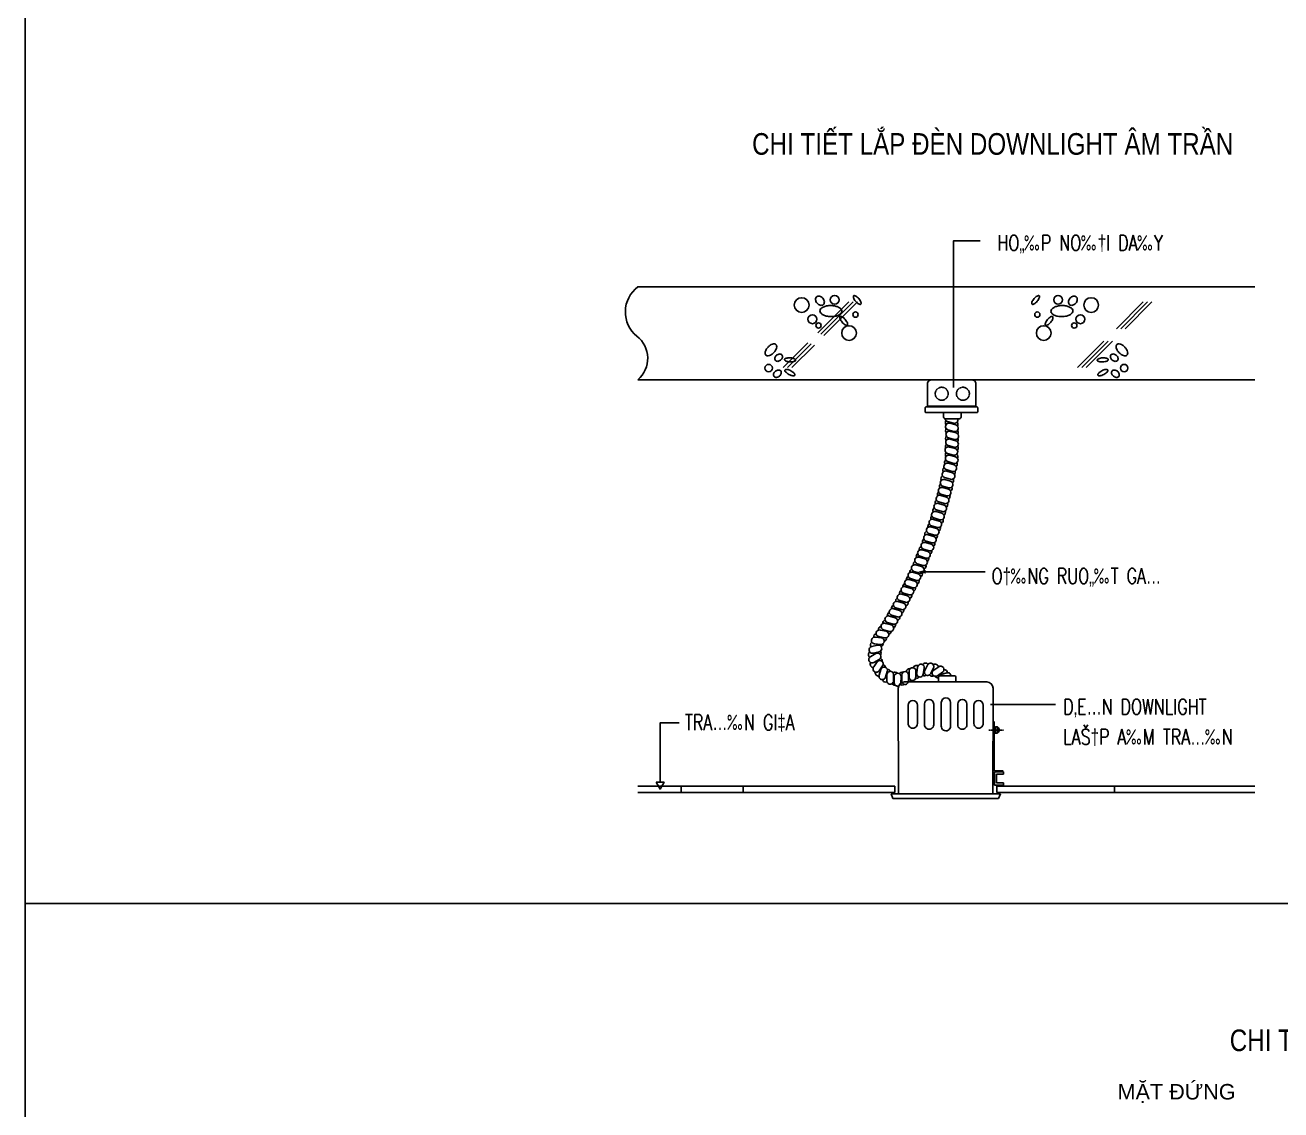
# Model space of a CAD drawing. Extents: x -5343388 to 7033982, y -486386 to 188356.
# Drawn here: x 393953 to 414256, y 20993 to 38529 of the extents above; entities that cross this region are included whole.
import ezdxf

# ---------------------------------------------------------------- set-up
doc = ezdxf.new("R2010")
doc.units = 0
doc.header["$MEASUREMENT"] = 0
doc.linetypes.add('CL1', pattern=[2, 1.25, -0.25, 0.25, -0.25])
doc.linetypes.add('H1', pattern=[0.375, 0.25, -0.125])
for name, color, linetype in [('2', 2, 'Continuous'), ('2Lightning', 6, 'Continuous'), ('CEN', 7, 'Continuous'), ('LN2', 3, 'Continuous'), ('LN3', 7, 'Continuous'), ('LN4', 1, 'Continuous'), ('text', 2, 'Continuous')]:
    doc.layers.add(name, color=color, linetype=linetype)
doc.styles.add('arial', font='arial.ttf')
doc.styles.add('ROMANS1', font='ROMANS1.shx')
doc.styles.add('TEXT1', font='', dxfattribs={"width": 0.85, "height": 200})
doc.styles.get('TEXT1').set_extended_font_data('.VnArialH')

# ---------------------------------------------------------------- blocks, each defined once
blk = doc.blocks.new('TK')
at = {"layer": 'CEN'}
blk.add_lwpolyline([(0, 0, 0.5, 0, 0), (-1, 0, 0, 0, 0)], format="xyseb", dxfattribs=at)

msp = doc.modelspace()

# ---------------------------------------------------------------- linework, layer by layer
at = {"layer": '2', "color": 3}
for p, q in [((393952.50815, 56064.21636, 465.49164), (393952.50815, -22744.16875, 465.49164)), ((393952.50815, 24329.60809, 465.49164), (435640.9624, 24329.60809, 465.49164))]:
    msp.add_line(p, q, dxfattribs=at)
at = {"layer": '2Lightning', "color": 8}
for p, q in [((408512.73852, 29692.28784, 465.49164), (409476.55075, 29692.28784, 465.49164)), ((409562.26522, 27547.49388, 465.49164), (410613.68654, 27547.49388, 465.49164))]:
    msp.add_line(p, q, dxfattribs=at)
at = {"layer": '2Lightning', "color": 8, "elevation": 465.49164}
for points in [[(408965.07863, 32669.14883), (408965.07863, 35043.02495), (409395.12861, 35043.02495)], [(404218.66124, 26288.35866), (404218.66124, 27248.52877), (404526.0108, 27248.52877)]]:
    msp.add_lwpolyline(points, dxfattribs=at)
msp.add_lwpolyline([(404154.98441, 26288.35866), (404218.66124, 26178.06715), (404282.33808, 26288.35866)], close=True, dxfattribs=at)
at = {"layer": 'LN2', "color": 2}
for p, q in [((409324.97721, 32368.47479, 465.49164), (408543.07112, 32368.47479, 465.49164)), ((408170.18939, 27911.07532, 465.49164), (408836.25742, 27911.07532, 465.49164)), ((409502.32545, 27911.07532, 465.49164), (408836.25742, 27911.07532, 465.49164)), ((408071.55997, 26104.10068, 465.49164), (408070.08939, 27810.97532, 465.49164)), ((409600.95488, 26104.10068, 465.49164), (409602.42545, 27810.97532, 465.49164)), ((407952.44363, 26104.10068, 465.49164), (407983.32564, 26028.76686, 465.49164)), ((407952.44363, 26104.10068, 465.49164), (408071.55997, 26104.10068, 465.49164)), ((407983.32564, 26028.76686, 465.49164), (408836.25742, 26028.76686, 465.49164)), ((409689.1892, 26028.76686, 465.49164), (408836.25742, 26028.76686, 465.49164)), ((409720.07121, 26104.10068, 465.49164), (409600.95488, 26104.10068, 465.49164)), ((409720.07121, 26104.10068, 465.49164), (409689.1892, 26028.76686, 465.49164))]:
    msp.add_line(p, q, dxfattribs=at)
at = {"layer": 'LN2', "color": 2, "elevation": 465.49164}
for points in [[(409256.76364, 32797.00869), (408611.28469, 32797.00869, 0.4142135624), (408542.21569, 32727.93969), (408542.21569, 32379.31155, 0.0394074994), (408543.07112, 32368.47479)], [(409324.97721, 32368.47479, 0.0394074994), (409325.83264, 32379.31155), (409325.83264, 32727.93969, 0.4142135624), (409256.76364, 32797.00869)]]:
    msp.add_lwpolyline(points, format="xyb", dxfattribs=at)
msp.add_lwpolyline([(409340.42993, 32358.39588), (408519.50094, 32358.39588, 0.4142135624), (408505.68714, 32344.58208), (408505.68714, 32278.4392, 0.4142135624), (408519.50094, 32264.6254), (409340.42993, 32264.6254, 0.4142135624), (409354.24373, 32278.4392), (409354.24373, 32344.58208, 0.4142135624)], format="xyb", close=True, dxfattribs=at)
at = {"layer": 'LN2', "color": 2}
for centre, start, end in [((408170.18939, 27810.97532, 465.49164), 90, 180), ((409502.32545, 27810.97532, 465.49164), 0, 90)]:
    msp.add_arc(centre, 100.1, start, end, dxfattribs=at)
at = {"layer": 'LN3', "color": 9}
for p, q in [((403861.31224, 34295.96294, 465.49164), (413834.73176, 34295.96294, 465.49164)), ((406770.73153, 33552.43287, 465.49164), (407271.5366, 34053.23794, 465.49164)), ((406820.03012, 33531.66146, 465.49164), (407341.6066, 34053.23794, 465.49164)), ((406867.68841, 33509.24974, 465.49164), (407411.6766, 34053.23794, 465.49164)), ((411596.51319, 33620.914, 465.49164), (412028.83713, 34053.23794, 465.49164)), ((411666.58319, 33620.914, 465.49164), (412098.90713, 34053.23794, 465.49164)), ((411736.65319, 33620.914, 465.49164), (412168.97713, 34053.23794, 465.49164)), ((406209.81577, 32991.51711, 465.49164), (406609.77408, 33391.47542, 465.49164)), ((406279.88577, 32991.51711, 465.49164), (406663.62984, 33375.26117, 465.49164)), ((406349.95577, 32991.51711, 465.49164), (406714.46352, 33356.02485, 465.49164)), ((410967.1163, 32991.51711, 465.49164), (411393.31334, 33417.71415, 465.49164)), ((411037.1863, 32991.51711, 465.49164), (411463.38334, 33417.71415, 465.49164)), ((411107.2563, 32991.51711, 465.49164), (411533.45334, 33417.71415, 465.49164)), ((403861.31224, 32794.46294, 465.49164), (413834.73176, 32794.46294, 465.49164))]:
    msp.add_line(p, q, dxfattribs=at)
at = {"layer": 'LN3', "color": 2}
for p, q in [((403861.31224, 26224.22068, 465.49164), (408014.29957, 26224.22068, 465.49164)), ((404561.30453, 26224.22068, 465.49164), (404561.30453, 26124.12068, 465.49164)), ((405562.30453, 26224.22068, 465.49164), (405562.30453, 26124.12068, 465.49164)), ((409662.90273, 26224.22068, 465.49164), (413834.73176, 26224.22068, 465.49164)), ((411568.30453, 26224.22068, 465.49164), (411568.30453, 26124.12068, 465.49164)), ((403861.31224, 26124.12068, 465.49164), (408014.29957, 26124.12068, 465.49164)), ((409662.90273, 26124.12068, 465.49164), (413834.73176, 26124.12068, 465.49164))]:
    msp.add_line(p, q, dxfattribs=at)
at = {"layer": 'LN3'}
for p, q in [((408014.29957, 26224.22068, 465.49164), (408014.29957, 26124.12068, 465.49164)), ((409662.90273, 26224.22068, 465.49164), (409662.90273, 26124.12068, 465.49164))]:
    msp.add_line(p, q, dxfattribs=at)
at = {"layer": 'LN3', "color": 9, "elevation": 465.49164}
for points in [[(406749.33764, 34136.6553, 0.1288267649), (406736.04024, 34117.63231, 0.1063206854), (406732.08151, 34089.93733, 0.0848599203), (406738.98251, 34061.63704, 0.0741334886), (406756.5655, 34033.37186, 0.0741334886), (406781.62852, 34011.46462, 0.0848599203), (406808.44724, 34000.09417, 0.1063206854), (406836.41821, 33999.53909, 0.1288267649), (406857.33509, 34009.59788, 0.1288267649), (406870.63249, 34028.62087, 0.1063206854), (406874.59122, 34056.31585, 0.0848599203), (406867.69022, 34084.61615, 0.0741334886), (406850.10723, 34112.88132, 0.0741334886), (406825.04421, 34134.78856, 0.0848599203), (406798.2255, 34146.15901, 0.1063206854), (406770.25452, 34146.71409, 0.1288267649)], [(407380.38927, 34064.65578, 0.0377700633), (407406.08754, 34038.16619, 0.0503049456), (407428.59197, 34021.94565, 0.0936392156), (407452.43047, 34013.5862, 0.214520109), (407463.44388, 34016.65913, 0.214520109), (407468.45258, 34026.93779, 0.0936392156), (407464.52923, 34051.89299, 0.0503049456), (407452.63309, 34076.95366, 0.0377700633), (407431.21224, 34107.00772, 0.0377700633), (407405.51398, 34133.49731, 0.0503049456), (407383.00955, 34149.71785, 0.0936392156), (407359.17104, 34158.07729, 0.214520109), (407348.15764, 34155.00436, 0.214520109), (407343.14893, 34144.7257, 0.0936392156), (407347.07228, 34119.7705, 0.0503049456), (407358.96842, 34094.70983, 0.0377700633)], [(410315.65472, 34064.65578, -0.0377700633), (410289.95646, 34038.16619, -0.0503049456), (410267.45203, 34021.94565, -0.0936392156), (410243.61352, 34013.5862, -0.214520109), (410232.60012, 34016.65913, -0.214520109), (410227.59141, 34026.93779, -0.0936392156), (410231.51476, 34051.89299, -0.0503049456), (410243.41091, 34076.95366, -0.0377700633), (410264.83175, 34107.00772, -0.0377700633), (410290.53002, 34133.49731, -0.0503049456), (410313.03445, 34149.71785, -0.0936392156), (410336.87296, 34158.07729, -0.214520109), (410347.88636, 34155.00436, -0.214520109), (410352.89507, 34144.7257, -0.0936392156), (410348.97171, 34119.7705, -0.0503049456), (410337.07557, 34094.70983, -0.0377700633)], [(410946.70635, 34136.6553, -0.1288267649), (410960.00376, 34117.63231, -0.1063206854), (410963.96249, 34089.93733, -0.0848599203), (410957.06149, 34061.63704, -0.0741334886), (410939.47849, 34033.37186, -0.0741334886), (410914.41547, 34011.46462, -0.0848599203), (410887.59676, 34000.09417, -0.1063206854), (410859.62579, 33999.53909, -0.1288267649), (410838.70891, 34009.59788, -0.1288267649), (410825.4115, 34028.62087, -0.1063206854), (410821.45277, 34056.31585, -0.0848599203), (410828.35377, 34084.61615, -0.0741334886), (410845.93677, 34112.88132, -0.0741334886), (410870.99979, 34134.78856, -0.0848599203), (410897.8185, 34146.15901, -0.1063206854), (410925.78947, 34146.71409, -0.1288267649)], [(406978.04076, 33816.89693, 0.0512225734), (407049.97004, 33822.55865, 0.065073231), (407104.12909, 33839.9592, 0.1042597436), (407146.03536, 33871.72415, 0.1743915203), (407157.59706, 33901.61122, 0.1743915203), (407147.47087, 33932.01467, 0.1042597436), (407107.12386, 33965.73805, 0.065073231), (407053.85432, 33985.69646, 0.0512225734), (406982.27601, 33994.77507, 0.0512225734), (406910.34674, 33989.11335, 0.065073231), (406856.18769, 33971.7128, 0.1042597436), (406814.28142, 33939.94785, 0.1743915203), (406802.71972, 33910.06078, 0.1743915203), (406812.84591, 33879.65733, 0.1042597436), (406853.19291, 33845.93395, 0.065073231), (406906.46245, 33825.97554, 0.0512225734)], [(410718.00323, 33816.89693, -0.0512225734), (410646.07396, 33822.55865, -0.065073231), (410591.91491, 33839.9592, -0.1042597436), (410550.00864, 33871.72415, -0.1743915203), (410538.44694, 33901.61122, -0.1743915203), (410548.57313, 33932.01467, -0.1042597436), (410588.92013, 33965.73805, -0.065073231), (410642.18968, 33985.69646, -0.0512225734), (410713.76798, 33994.77507, -0.0512225734), (410785.69726, 33989.11335, -0.065073231), (410839.85631, 33971.7128, -0.1042597436), (410881.76258, 33939.94785, -0.1743915203), (410893.32428, 33910.06078, -0.1743915203), (410883.19809, 33879.65733, -0.1042597436), (410842.85108, 33845.93395, -0.065073231), (410789.58154, 33825.97554, -0.0512225734)], [(407162.27403, 33725.84025, 0.0377700633), (407187.97229, 33699.35066, 0.0503049456), (407210.47672, 33683.13013, 0.0936392156), (407234.31523, 33674.77068, 0.214520109), (407245.32863, 33677.84361, 0.214520109), (407250.33734, 33688.12227, 0.0936392156), (407246.41399, 33713.07747, 0.0503049456), (407234.51785, 33738.13814, 0.0377700633), (407213.097, 33768.19219, 0.0377700633), (407187.39873, 33794.68178, 0.0503049456), (407164.8943, 33810.90232, 0.0936392156), (407141.0558, 33819.26177, 0.214520109), (407130.04239, 33816.18884, 0.214520109), (407125.03369, 33805.91018, 0.0936392156), (407128.95704, 33780.95498, 0.0503049456), (407140.85318, 33755.89431, 0.0377700633)], [(410533.76997, 33725.84025, -0.0377700633), (410508.0717, 33699.35066, -0.0503049456), (410485.56728, 33683.13013, -0.0936392156), (410461.72877, 33674.77068, -0.214520109), (410450.71536, 33677.84361, -0.214520109), (410445.70666, 33688.12227, -0.0936392156), (410449.63001, 33713.07747, -0.0503049456), (410461.52615, 33738.13814, -0.0377700633), (410482.947, 33768.19219, -0.0377700633), (410508.64526, 33794.68178, -0.0503049456), (410531.14969, 33810.90232, -0.0936392156), (410554.9882, 33819.26177, -0.214520109), (410566.0016, 33816.18884, -0.214520109), (410571.01031, 33805.91018, -0.0936392156), (410567.08696, 33780.95498, -0.0503049456), (410555.19082, 33755.89431, -0.0377700633)], [(406056.96616, 33234.32076, 0.0554343095), (406086.07664, 33272.55706, 0.0692301451), (406101.14818, 33308.0345, 0.1058338112), (406103.03343, 33343.84535, 0.164212903), (406092.11533, 33364.62355, 0.164212903), (406070.8386, 33374.5351, 0.1058338112), (406035.15895, 33370.93879, 0.0692301451), (406000.44316, 33354.18725, 0.0554343095), (405963.6433, 33323.28086, 0.0554343095), (405934.53283, 33285.04456, 0.0692301451), (405919.46129, 33249.56712, 0.1058338112), (405917.57603, 33213.75626, 0.164212903), (405928.49413, 33192.97807, 0.164212903), (405949.77086, 33183.06652, 0.1058338112), (405985.45051, 33186.66283, 0.0692301451), (406020.1663, 33203.41437, 0.0554343095)], [(411639.07784, 33234.32076, -0.0554343095), (411609.96736, 33272.55706, -0.0692301451), (411594.89582, 33308.0345, -0.1058338112), (411593.01057, 33343.84535, -0.164212903), (411603.92866, 33364.62355, -0.164212903), (411625.20539, 33374.5351, -0.1058338112), (411660.88505, 33370.93879, -0.0692301451), (411695.60084, 33354.18725, -0.0554343095), (411732.4007, 33323.28086, -0.0554343095), (411761.51117, 33285.04456, -0.0692301451), (411776.58271, 33249.56712, -0.1058338112), (411778.46796, 33213.75626, -0.164212903), (411767.54987, 33192.97807, -0.164212903), (411746.27314, 33183.06652, -0.1058338112), (411710.59348, 33186.66283, -0.0692301451), (411675.87769, 33203.41437, -0.0554343095)], [(406082.05064, 33108.02094, 0.1288267649), (406097.90313, 33096.93977, 0.1063206854), (406120.98228, 33093.64083, 0.0848599203), (406144.56586, 33099.39166, 0.0741334886), (406168.12017, 33114.04416, 0.0741334886), (406186.3762, 33134.93001, 0.0848599203), (406195.85158, 33157.27894, 0.1063206854), (406196.31414, 33180.58808, 0.1288267649), (406187.93182, 33198.01882, 0.1288267649), (406172.07933, 33209.09999, 0.1063206854), (406149.00018, 33212.39893, 0.0848599203), (406125.4166, 33206.64809, 0.0741334886), (406101.86229, 33191.9956, 0.0741334886), (406083.60625, 33171.10975, 0.0848599203), (406074.13088, 33148.76082, 0.1063206854), (406073.66832, 33125.45168, 0.1288267649)], [(406318.94436, 33084.17841, 0.0377700633), (406355.84412, 33084.8907, 0.0503049456), (406383.05744, 33090.27494, 0.0936392156), (406405.43419, 33101.99826, 0.214520109), (406410.70242, 33112.14635, 0.214520109), (406406.60575, 33122.82134, 0.0936392156), (406385.68523, 33136.98067, 0.0503049456), (406359.24759, 33145.38345, 0.0377700633), (406322.66061, 33150.23029, 0.0377700633), (406285.76086, 33149.518, 0.0503049456), (406258.54753, 33144.13376, 0.0936392156), (406236.17079, 33132.41044, 0.214520109), (406230.90256, 33122.26235, 0.214520109), (406234.99923, 33111.58737, 0.0936392156), (406255.91975, 33097.42803, 0.0503049456), (406282.35738, 33089.02525, 0.0377700633)], [(411377.09963, 33084.17841, -0.0377700633), (411340.19988, 33084.8907, -0.0503049456), (411312.98655, 33090.27494, -0.0936392156), (411290.60981, 33101.99826, -0.214520109), (411285.34158, 33112.14635, -0.214520109), (411289.43825, 33122.82134, -0.0936392156), (411310.35877, 33136.98067, -0.0503049456), (411336.7964, 33145.38345, -0.0377700633), (411373.38339, 33150.23029, -0.0377700633), (411410.28314, 33149.518, -0.0503049456), (411437.49647, 33144.13376, -0.0936392156), (411459.87321, 33132.41044, -0.214520109), (411465.14144, 33122.26235, -0.214520109), (411461.04477, 33111.58737, -0.0936392156), (411440.12425, 33097.42803, -0.0503049456), (411413.68661, 33089.02525, -0.0377700633)], [(411613.99336, 33108.02094, -0.1288267649), (411598.14087, 33096.93977, -0.1063206854), (411575.06172, 33093.64083, -0.0848599203), (411551.47814, 33099.39166, -0.0741334886), (411527.92382, 33114.04416, -0.0741334886), (411509.66779, 33134.93001, -0.0848599203), (411500.19241, 33157.27894, -0.1063206854), (411499.72985, 33180.58808, -0.1288267649), (411508.11217, 33198.01882, -0.1288267649), (411523.96467, 33209.09999, -0.1063206854), (411547.04381, 33212.39893, -0.0848599203), (411570.6274, 33206.64809, -0.0741334886), (411594.18171, 33191.9956, -0.0741334886), (411612.43774, 33171.10975, -0.0848599203), (411621.91312, 33148.76082, -0.1063206854), (411622.37568, 33125.45168, -0.1288267649)], [(406062.63909, 32848.61531, 0.1288267649), (406078.49158, 32837.53414, 0.1063206854), (406101.57073, 32834.2352, 0.0848599203), (406125.15431, 32839.98603, 0.0741334886), (406148.70862, 32854.63853, 0.0741334886), (406166.96465, 32875.52438, 0.0848599203), (406176.44003, 32897.8733, 0.1063206854), (406176.90259, 32921.18245, 0.1288267649), (406168.52027, 32938.61318, 0.1288267649), (406152.66778, 32949.69435, 0.1063206854), (406129.58863, 32952.99329, 0.0848599203), (406106.00505, 32947.24246, 0.0741334886), (406082.45074, 32932.58996, 0.0741334886), (406064.1947, 32911.70411, 0.0848599203), (406054.71933, 32889.35519, 0.1063206854), (406054.25676, 32866.04604, 0.1288267649)], [(406333.91331, 32940.32986, 0.0377700633), (406300.21515, 32955.38087, 0.0503049456), (406273.29619, 32962.08345, 0.0936392156), (406248.05806, 32960.99171, 0.214520109), (406238.9736, 32954.04833, 0.214520109), (406238.14048, 32942.64465, 0.0936392156), (406251.05126, 32920.93137, 0.0503049456), (406271.40376, 32902.08115, 0.0377700633), (406302.45423, 32882.13203, 0.0377700633), (406336.15239, 32867.08101, 0.0503049456), (406363.07136, 32860.37843, 0.0936392156), (406388.30948, 32861.47017, 0.214520109), (406397.39395, 32868.41355, 0.214520109), (406398.22706, 32879.81723, 0.0936392156), (406385.31629, 32901.53051, 0.0503049456), (406364.96378, 32920.38073, 0.0377700633)], [(411362.13068, 32940.32986, -0.0377700633), (411395.82884, 32955.38087, -0.0503049456), (411422.74781, 32962.08345, -0.0936392156), (411447.98594, 32960.99171, -0.214520109), (411457.0704, 32954.04833, -0.214520109), (411457.90352, 32942.64465, -0.0936392156), (411444.99274, 32920.93137, -0.0503049456), (411424.64023, 32902.08115, -0.0377700633), (411393.58976, 32882.13203, -0.0377700633), (411359.8916, 32867.08101, -0.0503049456), (411332.97264, 32860.37843, -0.0936392156), (411307.73451, 32861.47017, -0.214520109), (411298.65005, 32868.41355, -0.214520109), (411297.81693, 32879.81723, -0.0936392156), (411310.72771, 32901.53051, -0.0503049456), (411331.08022, 32920.38073, -0.0377700633)], [(411633.40491, 32848.61531, -0.1288267649), (411617.55242, 32837.53414, -0.1063206854), (411594.47327, 32834.2352, -0.0848599203), (411570.88969, 32839.98603, -0.0741334886), (411547.33538, 32854.63853, -0.0741334886), (411529.07934, 32875.52438, -0.0848599203), (411519.60397, 32897.8733, -0.1063206854), (411519.1414, 32921.18245, -0.1288267649), (411527.52372, 32938.61318, -0.1288267649), (411543.37622, 32949.69435, -0.1063206854), (411566.45537, 32952.99329, -0.0848599203), (411590.03895, 32947.24246, -0.0741334886), (411613.59326, 32932.58996, -0.0741334886), (411631.84929, 32911.70411, -0.0848599203), (411641.32467, 32889.35519, -0.1063206854), (411641.78723, 32866.04604, -0.1288267649)]]:
    msp.add_lwpolyline(points, format="xyb", close=True, dxfattribs=at)
at = {"layer": 'LN3', "color": 9}
for centre, radius in [((406507.9283, 34003.24546, 465.49164), 119.2078), ((407041.56948, 34087.94934, 465.49164), 72.072), ((410654.47452, 34087.94934, 465.49164), 72.072), ((411188.1157, 34003.24546, 465.49164), 119.2078), ((406681.57344, 33774.54499, 465.49164), 72.072), ((406781.10176, 33672.90033, 465.49164), 42.5637), ((407378.27165, 33848.66088, 465.49164), 42.5637), ((410317.77235, 33848.66088, 465.49164), 42.5637), ((410914.94224, 33672.90033, 465.49164), 42.5637), ((411014.47055, 33774.54499, 465.49164), 72.072), ((407273.86103, 33550.0797, 465.49164), 119.2078), ((410422.18296, 33550.0797, 465.49164), 119.2078), ((405974.40476, 32984.49445, 465.49164), 60.06), ((411721.63923, 32984.49445, 465.49164), 60.06)]:
    msp.add_circle(centre, radius, dxfattribs=at)
for centre, radius, start, end in [((404158.38517, 33891.94145, 465.49164), 501.48349, 126.326669902, 231.343853929), ((403557.40394, 33140.61648, 465.49164), 460.63274, 311.281776185, 51.343853929)]:
    msp.add_arc(centre, radius, start, end, dxfattribs=at)
at = {"layer": 'LN4', "color": 2}
for p, q in [((409624.66785, 26244.24068, 465.49164), (409624.66785, 26455.22737, 465.49164)), ((409624.66785, 26455.22737, 465.49164), (409771.54123, 26455.22737, 465.49164)), ((409659.70285, 26279.27568, 465.49164), (409659.70285, 26420.19237, 465.49164)), ((409659.70285, 26420.19237, 465.49164), (409771.54123, 26420.19237, 465.49164)), ((409771.54123, 26455.22737, 465.49164), (409771.54123, 26420.19237, 465.49164)), ((409624.66785, 26244.24068, 465.49164), (409771.54123, 26244.24068, 465.49164)), ((409659.70285, 26279.27568, 465.49164), (409771.54123, 26279.27568, 465.49164)), ((409771.54123, 26279.27568, 465.49164), (409771.54123, 26244.24068, 465.49164)), ((408836.25742, 26104.10068, 465.49164), (408071.55997, 26104.10068, 465.49164)), ((408836.25742, 26104.10068, 465.49164), (409600.95488, 26104.10068, 465.49164))]:
    msp.add_line(p, q, dxfattribs=at)
at = {"layer": 'LN4', "color": 2, "elevation": 465.49164}
for points in [[(408802.42583, 32264.08129), (408802.42583, 32189.70406, 0.4142135624), (408826.44983, 32165.68006), (409060.75166, 32165.68006, 0.4142135624), (409084.77566, 32189.70406), (409084.77566, 32264.08129)], [(409027.22721, 32165.68006, -0.622964955), (408961.64292, 32093.2964), (408866.19956, 32120.70318, -0.2970657512), (408827.25489, 32165.68006, -0.2970657512)], [(408841.66504, 32069.73363, -0.3346421065), (408841.94828, 32135.32253)], [(408906.95773, 32092.2256), (408998.47876, 32065.94513, -1), (408968.44431, 31961.35099), (408873.00096, 31988.75777, -1.0382033688), (408906.95773, 32092.2256)], [(409019.93001, 32112.60531, -0.34260844), (409027.02277, 32046.25049)], [(408847.22066, 31937.02275, -0.3644716436), (408845.46716, 32007.12183)], [(408845.61127, 31812.42474, -0.3693581104), (408847.6933, 31883.23104)], [(408913.75913, 31961.64045), (409005.28015, 31935.35998, -1), (408975.24571, 31830.76584), (408879.80236, 31858.17262, -1.0382033688), (408913.75913, 31961.64045)], [(409025.9357, 31979.64151, -0.3048521624), (409030.98836, 31919.14531)], [(408900.15634, 31708.63172), (408991.67736, 31682.35125, -1), (408961.64292, 31577.75712), (408866.19956, 31605.16389, -1.0382033688), (408900.15634, 31708.63172)], [(408839.0983, 31692.07559, -0.3067304957), (408847.63284, 31752.57917)], [(408911.03857, 31835.13609), (409002.55959, 31808.85561, -1), (408972.52515, 31704.26148), (408877.0818, 31731.66826, -1.0382033688), (408911.03857, 31835.13609)], [(409027.85092, 31720.01103, -0.3381102229), (409025.51078, 31654.01487)], [(409030.51466, 31846.45282, -0.2754277042), (409029.87701, 31790.73863)], [(408822.88723, 31433.39773, -0.3532091406), (408837.77598, 31500.20124)], [(408840.48242, 31553.12012, -0.3341447566), (408843.14331, 31618.57768)], [(408905.59746, 31575.32605), (408997.11848, 31549.04558, -1), (408967.08403, 31444.45144), (408871.64068, 31471.85822, -1.0382033688), (408905.59746, 31575.32605)], [(409018.73195, 31595.55111, -0.3530861939), (409026.846, 31527.70667)], [(408853.63623, 31317.94687), (408945.15725, 31291.6664, -1), (408915.12281, 31187.07226), (408819.67946, 31214.47904, -1.0382033688), (408853.63623, 31317.94687)], [(408794.16494, 31303.24056, -0.388563613), (408811.21954, 31374.81449)], [(408880.66593, 31446.30186), (408972.18695, 31420.02139, -1), (408942.1525, 31315.42725), (408846.70915, 31342.83403, -1.0382033688), (408880.66593, 31446.30186)], [(408987.64587, 31322.64989, -0.2867574106), (408977.67149, 31265.85065)], [(409015.94536, 31454.14479, -0.3191043262), (409005.9057, 31391.91741)], [(408742.02558, 31046.9858, -0.3173902887), (408753.3133, 31108.80766)], [(408822.37442, 31181.22491), (408913.89544, 31154.94443, -1), (408883.861, 31050.3503), (408788.41765, 31077.75708, -1.0382033688), (408822.37442, 31181.22491)], [(408766.72071, 31170.36887, -0.3976534747), (408785.86901, 31242.71195)], [(408958.75581, 31193.0915, -0.3347870726), (408946.64583, 31128.7003)], [(408756.85474, 30925.1417), (408848.37576, 30898.86123, -1), (408818.34132, 30794.2671), (408722.89797, 30821.67387, -1.0382033688), (408756.85474, 30925.1417)], [(408706.53079, 30918.57005, -0.3152253733), (408721.80848, 30979.1668)], [(408790.54293, 31052.33657), (408882.06395, 31026.0561, -1), (408852.02951, 30921.46197), (408756.58616, 30948.86875, -1.0382033688), (408790.54293, 31052.33657)], [(408902.5978, 30932.56897, -0.3581640389), (408884.18757, 30865.97834)], [(408936.93353, 31063.75915, -0.3652351326), (408916.3832, 30996.70272)], [(408680.75231, 30664.88762), (408772.27333, 30638.60715, -1), (408742.23889, 30534.01301), (408646.79554, 30561.41979, -1.0382033688), (408680.75231, 30664.88762)], [(408631.38127, 30658.97304, -0.3455842635), (408650.7717, 30723.40223)], [(408720.08128, 30795.2254), (408811.6023, 30768.94493, -1), (408781.56785, 30664.35079), (408686.1245, 30691.75757, -1.0382033688), (408720.08128, 30795.2254)], [(408667.75673, 30787.17309, -0.3391177859), (408689.07124, 30849.93976)], [(408827.83826, 30672.10868, -0.3566095022), (408807.90014, 30606.20185)], [(408863.55364, 30801.30097, -0.3569230342), (408848.10306, 30734.15208)], [(408547.06033, 30408.40481, -0.3114166987), (408571.58787, 30465.20776)], [(408640.2568, 30538.5248), (408731.77782, 30512.24433, -1), (408701.74337, 30407.6502), (408606.30002, 30435.05697, -1.0382033688), (408640.2568, 30538.5248)], [(408596.58783, 30535.96874, -0.297606344), (408611.16923, 30593.74232)], [(408794.10835, 30546.27993, -0.3873607013), (408768.1907, 30477.70802)], [(408553.60733, 30289.84184), (408645.12835, 30263.56137, -1), (408615.09391, 30158.96724), (408519.65056, 30186.37401, -1.0382033688), (408553.60733, 30289.84184)], [(408499.52135, 30280.36284, -0.3764067908), (408528.64894, 30346.05087)], [(408598.71048, 30415.9421), (408690.23151, 30389.66163, -1), (408660.19706, 30285.06749), (408564.75371, 30312.47427, -1.0382033688), (408598.71048, 30415.9421)], [(408698.00128, 30287.95552, -0.3158130546), (408682.03372, 30227.52913)], [(408745.57787, 30413.79464, -0.3505166275), (408728.57169, 30348.0176)], [(408408.45034, 30040.45958, -0.3513719921), (408439.13748, 30101.32639)], [(408511.43868, 30163.33748), (408602.9597, 30137.05701, -1), (408572.92525, 30032.46287), (408477.4819, 30059.86965, -1.0382033688), (408511.43868, 30163.33748)], [(408462.45802, 30157.68358, -0.3466895153), (408482.84445, 30221.98198)], [(408660.6205, 30166.21235, -0.3372961583), (408638.83561, 30104.00545)], [(408316.43279, 29801.70234, -0.3140960502), (408338.4308, 29859.9994)], [(408409.69898, 29926.20743), (408501.22, 29899.92696, -1), (408471.18556, 29795.33283), (408375.74221, 29822.7396, -1.0382033688), (408409.69898, 29926.20743)], [(408363.9629, 29922.54065, -0.3273749077), (408383.15727, 29984.05976)], [(408455.66723, 30044.99469), (408547.18826, 30018.71422, -1), (408517.15381, 29914.12008), (408421.71046, 29941.52686, -1.0382033688), (408455.66723, 30044.99469)], [(408564.43408, 29922.60395, -0.3202706771), (408537.65106, 29865.33793)], [(408610.47152, 30035.23275, -0.3171538615), (408585.38828, 29977.74963)], [(408301.92199, 29683.89808), (408393.44301, 29657.61761, -1), (408363.40856, 29553.02347), (408267.96521, 29580.43025, -1.0382033688), (408301.92199, 29683.89808)], [(408256.54516, 29680.43264, -0.304399242), (408285.20005, 29733.96278)], [(408355.8068, 29802.29805), (408447.32782, 29776.01758, -1), (408417.29338, 29671.42345), (408321.85002, 29698.83023, -1.0382033688), (408355.8068, 29802.29805)], [(408457.78017, 29675.63932, -0.3615682787), (408432.56221, 29610.77475)], [(408516.93785, 29802.73161, -0.3847601504), (408485.04196, 29737.13334)], [(408188.24342, 29449.69444), (408279.76444, 29423.41397, -1), (408249.72999, 29318.81984), (408154.28664, 29346.22661, -1.0382033688), (408188.24342, 29449.69444)], [(408144.92434, 29447.31521, -0.3034886193), (408174.25035, 29500.30819)], [(408245.74703, 29565.70089), (408337.26805, 29539.42042, -1), (408307.2336, 29434.82629), (408211.79025, 29462.23306, -1.0382033688), (408245.74703, 29565.70089)], [(408203.59421, 29563.88852, -0.3007404068), (408230.69718, 29617.5406)], [(408405.35006, 29558.03858, -0.3696404917), (408376.28604, 29493.5027)], [(408028.35523, 29212.52843, -0.3034475692), (408054.14459, 29267.32219)], [(408126.3295, 29329.88742), (408217.85052, 29303.60695, -1), (408187.81607, 29199.01282), (408092.37272, 29226.4196, -1.0382033688), (408126.3295, 29329.88742)], [(408088.60463, 29329.92875, -0.3260685764), (408115.85942, 29388.09647)], [(408290.89003, 29323.39842, -0.36915704), (408256.22919, 29261.76832)], [(408347.13021, 29438.73414, -0.3576875413), (408318.96211, 29375.72624)], [(407895.76871, 28977.43736, -0.3377487016), (407923.32926, 29037.48923)], [(407996.49255, 29093.71755), (408088.01357, 29067.43708, -1), (408057.97912, 28962.84295), (407962.53577, 28990.24972, -1.0382033688), (407996.49255, 29093.71755)], [(407958.84504, 29093.78726, -0.3280751596), (407989.93707, 29150.36146)], [(408062.44745, 29211.29412), (408153.96847, 29185.01365, -1), (408123.93403, 29080.41952), (408028.49068, 29107.82629, -1.0382033688), (408062.44745, 29211.29412)], [(408161.78979, 29083.33135, -0.3660565812), (408126.92898, 29022.33527)], [(408230.8382, 29204.65985, -0.3944571777), (408192.74618, 29140.87779)], [(407865.30288, 28858.21605), (407956.8239, 28831.93558, -1), (407926.78945, 28727.34145), (407831.3461, 28754.74822, -1.0382033688), (407865.30288, 28858.21605)], [(407820.53464, 28855.08362, -0.3469080744), (407855.35966, 28912.89031)], [(407927.51767, 28975.57978), (408019.03869, 28949.29931, -1), (407989.00424, 28844.70517), (407893.56089, 28872.11195, -1.0382033688), (407927.51767, 28975.57978)], [(408023.1652, 28846.07074, -0.3350169258), (407995.78178, 28786.50789)], [(408098.51457, 28967.08462, -0.3734711152), (408057.09001, 28909.0118)], [(407699.7088, 28634.86797), (407794.38483, 28624.70868, -1), (407782.77436, 28516.50888), (407684.04079, 28527.10356, -1.0382033688), (407699.7088, 28634.86797)], [(407673.81502, 28633.35236, -0.3670622551), (407710.82127, 28693.36066)], [(407780.45665, 28749.81548), (407873.58811, 28729.98391, -1), (407850.92375, 28623.5493), (407753.80093, 28644.23079, -1.0382033688), (407780.45665, 28749.81548)], [(407751.3658, 28750.23778, -0.3878083915), (407792.06642, 28811.40657)], [(407954.88631, 28726.82352, -0.3079595253), (407916.61894, 28679.03892)], [(407642.23939, 28481.9886), (407734.7421, 28504.57196, -1), (407760.55134, 28398.85591), (407664.08422, 28375.30468, -1.0382033688), (407642.23939, 28481.9886)], [(407627.3628, 28477.25191, -0.4161463572), (407643.3467, 28552.89142)], [(407823.80175, 28529.1371, -0.3381412372), (407782.3158, 28477.7511)], [(407876.55028, 28624.26735, -0.3636518702), (407842.48697, 28563.22668)], [(407607.38146, 28308.62771, -0.498087194), (407607.52597, 28395.60612)], [(407623.94224, 28320.89231), (407706.47327, 28368.38325, -1), (407760.74795, 28274.06326), (407674.67987, 28224.53699, -1.0382033688), (407623.94224, 28320.89231)], [(407666.82097, 28143.95541, -0.5400304522), (407622.29387, 28223.45944)], [(407673.32566, 28154.63901), (407726.06194, 28233.92107, -1), (407816.66887, 28173.6518), (407761.67246, 28090.97193, -1.0382033688), (407673.32566, 28154.63901)], [(407780.29292, 28408.18549, -0.3162160738), (407782.23003, 28345.64972)], [(407781.84263, 28296.04047, -0.3120958441), (407810.76175, 28241.31547)], [(407757.58402, 28005.77179, -0.5021585771), (407698.08536, 28069.79852)], [(407761.07176, 28022.03214), (407788.2573, 28113.28841, -1), (407892.54886, 28082.21962), (407864.19823, 27987.05236, -1.0382033688), (407761.07176, 28022.03214)], [(407824.86549, 28193.87475, -0.2897023104), (407860.85418, 28148.17477)], [(407883.87174, 27934.63764), (407886.15922, 28029.82969, -1), (407994.94878, 28027.21546), (407992.56325, 27927.94374, -1.0382033688), (407883.87174, 27934.63764)], [(407892.71715, 28112.71191, -0.2862113158), (407941.98181, 28082.91432)], [(407985.57027, 28059.08457, -0.3601503661), (408054.52123, 28051.3437)], [(408003.5763, 27903.35161), (408005.86379, 27998.54367, -1), (408114.65334, 27995.92943), (408112.26782, 27896.65771, -1.0382033688), (408003.5763, 27903.35161)], [(408086.82824, 28044.71868, -0.3301167665), (408147.60877, 28067.14804)], [(408124.64114, 27930.55685), (408126.92863, 28025.74891, -1), (408235.71818, 28023.13467), (408233.33266, 27923.86295, -1.0382033688), (408124.64114, 27930.55685)], [(408196.30287, 28070.63755, -0.4589966611), (408260.14258, 28122.91488)], [(408244.34571, 27993.1289), (408246.63319, 28088.32096, -1), (408355.42275, 28085.70672), (408353.03722, 27986.435, -1.0382033688), (408244.34571, 27993.1289)], [(408310.94052, 28140.51376, -0.4691647222), (408389.44932, 28169.49946)], [(408367.16219, 28057.98464), (408383.16777, 28151.84934, -1), (408490.44036, 28133.55747), (408473.74882, 28035.67, -1.0382033688), (408367.16219, 28057.98464)], [(408462.73081, 28190.53963, -0.5038574442), (408549.91057, 28197.50375)], [(408524.93371, 28020.36529, -0.2933476224), (408466.23197, 28015.93473)], [(408499.40547, 28097.22875), (408540.15655, 28183.2875, -1), (408638.50818, 28136.71542), (408596.01062, 28046.96843, -1.0382033688), (408499.40547, 28097.22875)], [(408645.17731, 28008.24906, -0.369057717), (408576.2699, 28024.47967)], [(408644.1166, 28103.59221), (408723.15821, 28156.6882, -1), (408783.83857, 28066.35606), (408701.40946, 28010.98453, -1.0382033688), (408644.1166, 28103.59221)], [(408633.26404, 28192.10299, -0.5569836203), (408716.85959, 28152.45711)], [(408719.83823, 27964.11452, -0.4244355853), (408761.10188, 28030.75842)], [(408761.10188, 28030.75842), (408852.38389, 28057.85742, -0.4799321965), (408922.14788, 28009.47654, -0.4799321965)], [(408807.9085, 28111.72379, -0.4151811175), (408865.08306, 28060.03605)], [(407886.11128, 27912.91748, -0.4491240505), (407812.65848, 27948.12585)], [(408018.61557, 27860.10265, -0.2762041221), (407967.87004, 27883.62266)], [(408163.62241, 27872.85933, -0.3028851746), (408103.34658, 27868.06638)], [(408289.15011, 27934.0767, -0.2918267578), (408232.84629, 27917.79201)], [(408404.85411, 27992.49993, -0.2973893865), (408349.91628, 27969.52375)], [(408718.23438, 27974.78045, -0.2803846797), (408668.43116, 28001.78897)], [(409002.18806, 27911.07532), (409002.18806, 27985.45254, 0.4142135624), (408978.16406, 28009.47654), (408743.86223, 28009.47654, 0.4142135624), (408719.83823, 27985.45254), (408719.83823, 27911.07532)], [(408493.67238, 27222.85629), (408493.67238, 27553.73082, -1), (408642.20015, 27553.73082), (408642.20015, 27219.91518, -1.0199977654), (408493.67238, 27222.85629, -0.9611655289)], [(408765.66996, 27197.85688), (408765.66996, 27578.73023, -1), (408914.19774, 27578.73023), (408914.19774, 27194.91577, -1.0199977654), (408765.66996, 27197.85688, -0.9611655289)], [(409178.84247, 27222.85629), (409178.84247, 27553.73082, 1), (409030.31469, 27553.73082), (409030.31469, 27219.91518, 1.0199977654), (409178.84247, 27222.85629, 0.9611655289)], [(408230.43998, 27240.50293), (408230.43998, 27536.08418, -1), (408378.96776, 27536.08418), (408378.96776, 27237.56182, -1.0199977654), (408230.43998, 27240.50293, -0.9611655289)], [(409442.07486, 27240.50293), (409442.07486, 27536.08418, 1), (409293.54708, 27536.08418), (409293.54708, 27237.56182, 1.0199977654), (409442.07486, 27240.50293, 0.9611655289)]]:
    msp.add_lwpolyline(points, format="xyb", dxfattribs=at)
at = {"layer": 'LN4', "color": 2, "const_width": 20.02, "elevation": 465.49164}
msp.add_lwpolyline([(409624.48403, 27274.32566), (409624.48403, 26475.81512), (409770.07066, 26475.81512)], dxfattribs=at)
at = {"layer": 'LN4', "color": 2, "linetype": 'CL1', "elevation": 465.49164}
msp.add_lwpolyline([(409536.24971, 27131.68197), (409771.54123, 27131.68197)], dxfattribs=at)
at = {"layer": 'LN4', "color": 2, "elevation": 465.49164}
msp.add_lwpolyline([(409675.95372, 27080.2126), (409675.95372, 27184.6219), (409639.19009, 27184.6219), (409639.19009, 27080.2126)], close=True, dxfattribs=at)
at = {"layer": 'LN4', "color": 2, "linetype": 'H1'}
for centre in [(408771.67506, 32569.57756, 465.49164), (409114.63754, 32569.57756, 465.49164)]:
    msp.add_circle(centre, 104.71517, dxfattribs=at)
at = {"layer": 'LN4', "color": 2}
msp.add_arc((409660.90085, 27132.41719, 465.49164), 43.15096, 290.416974636, 69.583498459, dxfattribs=at)

# ---------------------------------------------------------------- block references
at = {"layer": '2Lightning', "color": 8, "xscale": 123.4356534746476, "yscale": 123.4356534746476, "zscale": 123.4356534746476}
msp.add_blockref('TK', (408512.73852, 29692.28784, 465.49164), dxfattribs=at)

# ---------------------------------------------------------------- texts
at = {"color": 0, "style": 'arial'}
msp.add_text('MẶT ĐỨNG', height=250, dxfattribs=at).set_placement((411615.36445, 21161.5698))
at = {"layer": '2', "color": 6, "style": 'TEXT1', "width": 0.8}
for s, p in [('CHI TIÕT L¾P §ÌN DOWNLIGHT ¢M TRÇN ', (405706.63687, 36433.02072, 423.17422)), ('CHI TIÕT §ÌN B¸O KH¤NG', (413428.89703, 21942.70815))]:
    msp.add_text(s, height=350, dxfattribs=at).set_placement(p)
at = {"layer": 'text', "color": 3, "style": 'ROMANS1', "width": 0.75}
for s, p in [('HO„‰P NO‰†I DA‰Y', (409675.02486, 34883.41567, 465.49164)), ('O†‰NG RUO„‰T GA…', (409578.78739, 29498.43516, 471.2622)), ('D‚E…N DOWNLIGHT', (410738.48536, 27384.45434, 465.49164)), ('TRA…‰N GI‡A', (404621.59798, 27132.90792, 465.49164)), ('LAŠ†P A‰M TRA…‰N', (410738.48536, 26897.9204, 465.49164))]:
    msp.add_text(s, height=250, rotation=0.000968379, dxfattribs=at).set_placement(p)

doc.saveas('drawing.dxf')
